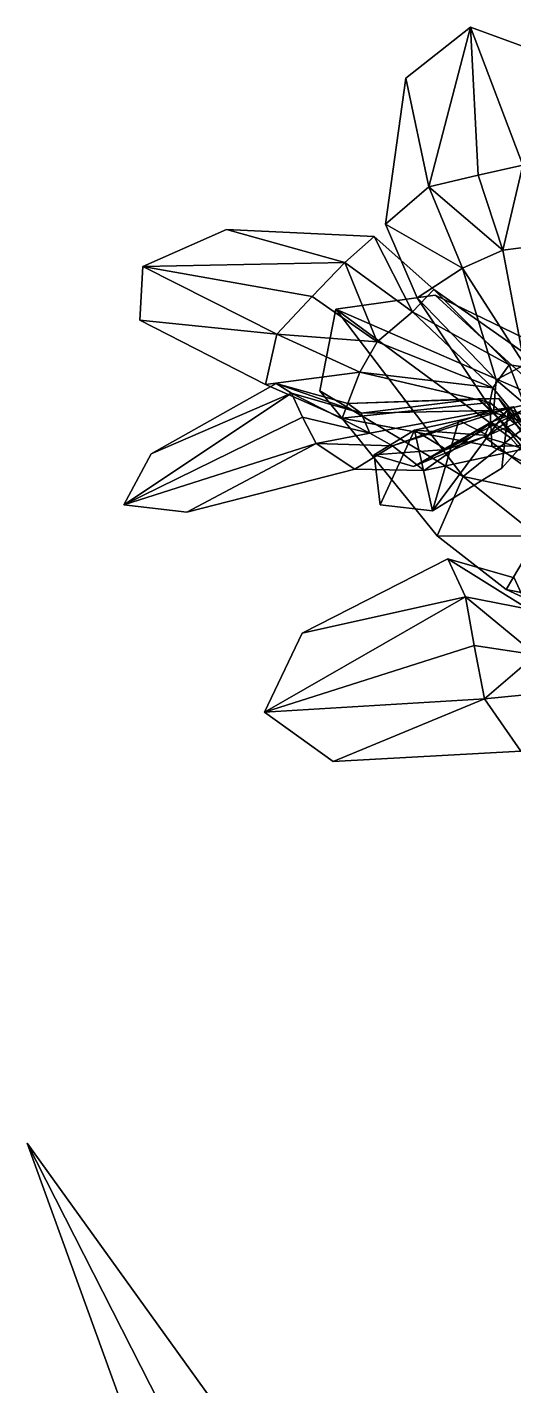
# Model space of a CAD drawing. Header units: metres. Extents: x -488 to 282, y -579 to 399.
# Drawn here: x -145.9 to -86.3, y 232.9 to 399.1 of the extents above; entities that cross this region are included whole.
import ezdxf

# ---------------------------------------------------------------- set-up
doc = ezdxf.new("R2010")
doc.units = ezdxf.units.M

msp = doc.modelspace()

# ---------------------------------------------------------------- linework, layer by layer
at = {"layer": 'coreopsi_1Petal1', "color": 3}
for points in [[(-91.6345, 399.1058, 380.9536), (-99.5224, 392.8461, 381.8206), (-96.7447, 379.5633, 395.1207)], [(-91.6345, 399.1058, 380.9536), (-96.7447, 379.5633, 395.1207), (-99.5224, 392.8461, 381.8206)], [(-91.6345, 399.1058, 380.9536), (-96.7447, 379.5633, 395.1207), (-90.6817, 380.9985, 398.2339)], [(-91.6345, 399.1058, 380.9536), (-90.6817, 380.9985, 398.2339), (-96.7447, 379.5633, 395.1207)], [(-85.2314, 382.2092, 401.1455), (-84.03298, 396.3381, 388.7018), (-91.6345, 399.1058, 380.9536)], [(-85.2314, 382.2092, 401.1455), (-91.6345, 399.1058, 380.9536), (-84.03298, 396.3381, 388.7018)], [(-90.6817, 380.9985, 398.2339), (-85.2314, 382.2092, 401.1455), (-91.6345, 399.1058, 380.9536)], [(-90.6817, 380.9985, 398.2339), (-91.6345, 399.1058, 380.9536), (-85.2314, 382.2092, 401.1455)], [(-96.7447, 379.5633, 395.1207), (-99.5224, 392.8461, 381.8206), (-102.035, 375.0013, 393.1426)], [(-96.7447, 379.5633, 395.1207), (-102.035, 375.0013, 393.1426), (-99.5224, 392.8461, 381.8206)], [(-90.6817, 380.9985, 398.2339), (-96.7447, 379.5633, 395.1207), (-87.6674, 371.8317, 399.2867)], [(-90.6817, 380.9985, 398.2339), (-87.6674, 371.8317, 399.2867), (-96.7447, 379.5633, 395.1207)], [(-87.6674, 371.8317, 399.2867), (-85.2314, 382.2092, 401.1455), (-90.6817, 380.9985, 398.2339)], [(-87.6674, 371.8317, 399.2867), (-90.6817, 380.9985, 398.2339), (-85.2314, 382.2092, 401.1455)], [(-87.6674, 371.8317, 399.2867), (-81.917, 372.5407, 401.8451), (-85.2314, 382.2092, 401.1455)], [(-87.6674, 371.8317, 399.2867), (-85.2314, 382.2092, 401.1455), (-81.917, 372.5407, 401.8451)], [(-96.7447, 379.5633, 395.1207), (-102.035, 375.0013, 393.1426), (-92.6007, 369.6293, 398.2227)], [(-96.7447, 379.5633, 395.1207), (-92.6007, 369.6293, 398.2227), (-102.035, 375.0013, 393.1426)], [(-96.7447, 379.5633, 395.1207), (-92.6007, 369.6293, 398.2227), (-87.6674, 371.8317, 399.2867)], [(-96.7447, 379.5633, 395.1207), (-87.6674, 371.8317, 399.2867), (-92.6007, 369.6293, 398.2227)], [(-107.0018, 370.3227, 399.5285), (-121.4821, 374.3403, 388.1227), (-131.7301, 369.8302, 388.4615)], [(-107.0018, 370.3227, 399.5285), (-131.7301, 369.8302, 388.4615), (-121.4821, 374.3403, 388.1227)], [(-103.434, 373.4908, 395.4196), (-121.4821, 374.3403, 388.1227), (-107.0018, 370.3227, 399.5285)], [(-103.434, 373.4908, 395.4196), (-107.0018, 370.3227, 399.5285), (-121.4821, 374.3403, 388.1227)], [(-92.6007, 369.6293, 398.2227), (-102.035, 375.0013, 393.1426), (-98.1592, 365.9745, 396.0491)], [(-92.6007, 369.6293, 398.2227), (-98.1592, 365.9745, 396.0491), (-102.035, 375.0013, 393.1426)], [(-98.7441, 364.2636, 399.3024), (-103.434, 373.4908, 395.4196), (-107.0018, 370.3227, 399.5285)], [(-98.7441, 364.2636, 399.3024), (-107.0018, 370.3227, 399.5285), (-103.434, 373.4908, 395.4196)], [(-96.1358, 367.0063, 396.3029), (-103.434, 373.4908, 395.4196), (-98.7441, 364.2636, 399.3024)], [(-96.1358, 367.0063, 396.3029), (-98.7441, 364.2636, 399.3024), (-103.434, 373.4908, 395.4196)], [(-85.03583, 357.7995, 406.9238), (-81.917, 372.5407, 401.8451), (-87.6674, 371.8317, 399.2867)], [(-85.03583, 357.7995, 406.9238), (-87.6674, 371.8317, 399.2867), (-81.917, 372.5407, 401.8451)], [(-87.6674, 371.8317, 399.2867), (-92.6007, 369.6293, 398.2227), (-85.03583, 357.7995, 406.9238)], [(-87.6674, 371.8317, 399.2867), (-85.03583, 357.7995, 406.9238), (-92.6007, 369.6293, 398.2227)], [(-131.7301, 369.8302, 388.4615), (-132.095, 363.2724, 396.1438), (-115.3362, 361.5341, 404.928)], [(-131.7301, 369.8302, 388.4615), (-115.3362, 361.5341, 404.928), (-132.095, 363.2724, 396.1438)], [(-111.0042, 366.1602, 402.0392), (-107.0018, 370.3227, 399.5285), (-131.7301, 369.8302, 388.4615)], [(-111.0042, 366.1602, 402.0392), (-131.7301, 369.8302, 388.4615), (-107.0018, 370.3227, 399.5285)], [(-131.7301, 369.8302, 388.4615), (-115.3362, 361.5341, 404.928), (-111.0042, 366.1602, 402.0392)], [(-131.7301, 369.8302, 388.4615), (-111.0042, 366.1602, 402.0392), (-115.3362, 361.5341, 404.928)], [(-103.0466, 360.6027, 402.1664), (-107.0018, 370.3227, 399.5285), (-111.0042, 366.1602, 402.0392)], [(-103.0466, 360.6027, 402.1664), (-111.0042, 366.1602, 402.0392), (-107.0018, 370.3227, 399.5285)], [(-103.0466, 360.6027, 402.1664), (-98.7441, 364.2636, 399.3024), (-107.0018, 370.3227, 399.5285)], [(-103.0466, 360.6027, 402.1664), (-107.0018, 370.3227, 399.5285), (-98.7441, 364.2636, 399.3024)], [(-92.6007, 369.6293, 398.2227), (-98.1592, 365.9745, 396.0491), (-88.495, 355.9617, 407.9151)], [(-92.6007, 369.6293, 398.2227), (-88.495, 355.9617, 407.9151), (-98.1592, 365.9745, 396.0491)], [(-85.03583, 357.7995, 406.9238), (-92.6007, 369.6293, 398.2227), (-88.495, 355.9617, 407.9151)], [(-85.03583, 357.7995, 406.9238), (-88.495, 355.9617, 407.9151), (-92.6007, 369.6293, 398.2227)], [(-111.0042, 366.1602, 402.0392), (-115.3362, 361.5341, 404.928), (-103.0466, 360.6027, 402.1664)], [(-111.0042, 366.1602, 402.0392), (-103.0466, 360.6027, 402.1664), (-115.3362, 361.5341, 404.928)], [(-81.3346, 352.9535, 404.7258), (-95.9366, 366.3324, 398.7781), (-108.0856, 364.6044, 399.1836)], [(-81.3346, 352.9535, 404.7258), (-108.0856, 364.6044, 399.1836), (-95.9366, 366.3324, 398.7781)], [(-86.9022, 357.7732, 405.3754), (-96.1358, 367.0063, 396.3029), (-98.7441, 364.2636, 399.3024)], [(-86.9022, 357.7732, 405.3754), (-98.7441, 364.2636, 399.3024), (-96.1358, 367.0063, 396.3029)], [(-88.495, 355.9617, 407.9151), (-98.1592, 365.9745, 396.0491), (-88.813, 351.9573, 404.0876)], [(-88.495, 355.9617, 407.9151), (-88.813, 351.9573, 404.0876), (-98.1592, 365.9745, 396.0491)], [(-82.01321, 357.1013, 403.8805), (-96.1358, 367.0063, 396.3029), (-86.9022, 357.7732, 405.3754)], [(-82.01321, 357.1013, 403.8805), (-86.9022, 357.7732, 405.3754), (-96.1358, 367.0063, 396.3029)], [(-76.8668, 357.1064, 401.4968), (-95.9366, 366.3324, 398.7781), (-81.3346, 352.9535, 404.7258)], [(-76.8668, 357.1064, 401.4968), (-81.3346, 352.9535, 404.7258), (-95.9366, 366.3324, 398.7781)], [(-108.0856, 364.6044, 399.1836), (-110.0715, 354.6198, 403.5531), (-92.5317, 344.1302, 407.5627)], [(-108.0856, 364.6044, 399.1836), (-92.5317, 344.1302, 407.5627), (-110.0715, 354.6198, 403.5531)], [(-86.6985, 348.8128, 406.0363), (-81.3346, 352.9535, 404.7258), (-108.0856, 364.6044, 399.1836)], [(-86.6985, 348.8128, 406.0363), (-108.0856, 364.6044, 399.1836), (-81.3346, 352.9535, 404.7258)], [(-108.0856, 364.6044, 399.1836), (-92.5317, 344.1302, 407.5627), (-86.6985, 348.8128, 406.0363)], [(-108.0856, 364.6044, 399.1836), (-86.6985, 348.8128, 406.0363), (-92.5317, 344.1302, 407.5627)], [(-88.8806, 354.9922, 407.6437), (-98.7441, 364.2636, 399.3024), (-103.0466, 360.6027, 402.1664)], [(-88.8806, 354.9922, 407.6437), (-103.0466, 360.6027, 402.1664), (-98.7441, 364.2636, 399.3024)], [(-86.9022, 357.7732, 405.3754), (-98.7441, 364.2636, 399.3024), (-88.8806, 354.9922, 407.6437)], [(-86.9022, 357.7732, 405.3754), (-88.8806, 354.9922, 407.6437), (-98.7441, 364.2636, 399.3024)], [(-115.3362, 361.5341, 404.928), (-132.095, 363.2724, 396.1438), (-116.6985, 355.3857, 408.5406)], [(-115.3362, 361.5341, 404.928), (-116.6985, 355.3857, 408.5406), (-132.095, 363.2724, 396.1438)], [(-115.3362, 361.5341, 404.928), (-116.6985, 355.3857, 408.5406), (-105.1671, 356.8904, 405.6366)], [(-115.3362, 361.5341, 404.928), (-105.1671, 356.8904, 405.6366), (-116.6985, 355.3857, 408.5406)], [(-115.3362, 361.5341, 404.928), (-105.1671, 356.8904, 405.6366), (-103.0466, 360.6027, 402.1664)], [(-115.3362, 361.5341, 404.928), (-103.0466, 360.6027, 402.1664), (-105.1671, 356.8904, 405.6366)], [(-103.0466, 360.6027, 402.1664), (-105.1671, 356.8904, 405.6366), (-88.8806, 354.9922, 407.6437)], [(-103.0466, 360.6027, 402.1664), (-88.8806, 354.9922, 407.6437), (-105.1671, 356.8904, 405.6366)], [(-83.1268, 347.9563, 404.0361), (-86.9022, 357.7732, 405.3754), (-88.8806, 354.9922, 407.6437)], [(-83.1268, 347.9563, 404.0361), (-88.8806, 354.9922, 407.6437), (-86.9022, 357.7732, 405.3754)], [(-85.03583, 357.7995, 406.9238), (-88.495, 355.9617, 407.9151), (-80.9298, 349.5605, 403.6247)], [(-85.03583, 357.7995, 406.9238), (-80.9298, 349.5605, 403.6247), (-88.495, 355.9617, 407.9151)], [(-83.1268, 347.9563, 404.0361), (-82.01321, 357.1013, 403.8805), (-86.9022, 357.7732, 405.3754)], [(-83.1268, 347.9563, 404.0361), (-86.9022, 357.7732, 405.3754), (-82.01321, 357.1013, 403.8805)], [(-105.1671, 356.8904, 405.6366), (-116.6985, 355.3857, 408.5406), (-107.3468, 351.2479, 409.1565)], [(-105.1671, 356.8904, 405.6366), (-107.3468, 351.2479, 409.1565), (-116.6985, 355.3857, 408.5406)], [(-105.1671, 356.8904, 405.6366), (-107.3468, 351.2479, 409.1565), (-89.2773, 353.1632, 411.2247)], [(-105.1671, 356.8904, 405.6366), (-89.2773, 353.1632, 411.2247), (-107.3468, 351.2479, 409.1565)], [(-88.8806, 354.9922, 407.6437), (-105.1671, 356.8904, 405.6366), (-89.2773, 353.1632, 411.2247)], [(-88.8806, 354.9922, 407.6437), (-89.2773, 353.1632, 411.2247), (-105.1671, 356.8904, 405.6366)], [(-88.495, 355.9617, 407.9151), (-88.813, 351.9573, 404.0876), (-80.9298, 349.5605, 403.6247)], [(-88.495, 355.9617, 407.9151), (-80.9298, 349.5605, 403.6247), (-88.813, 351.9573, 404.0876)], [(-113.5379, 354.3409, 416.6714), (-130.6788, 346.9027, 419.2737), (-134.025, 340.6532, 427.9469)], [(-113.5379, 354.3409, 416.6714), (-134.025, 340.6532, 427.9469), (-130.6788, 346.9027, 419.2737)], [(-112.1673, 351.3719, 422.0525), (-113.5379, 354.3409, 416.6714), (-134.025, 340.6532, 427.9469)], [(-112.1673, 351.3719, 422.0525), (-134.025, 340.6532, 427.9469), (-113.5379, 354.3409, 416.6714)], [(-115.4058, 355.5162, 410.7741), (-130.6788, 346.9027, 419.2737), (-113.5379, 354.3409, 416.6714)], [(-115.4058, 355.5162, 410.7741), (-113.5379, 354.3409, 416.6714), (-130.6788, 346.9027, 419.2737)], [(-106.6168, 353.0717, 407.1867), (-115.4058, 355.5162, 410.7741), (-104.9972, 351.879, 411.5773)], [(-106.6168, 353.0717, 407.1867), (-104.9972, 351.879, 411.5773), (-115.4058, 355.5162, 410.7741)], [(-104.9972, 351.879, 411.5773), (-115.4058, 355.5162, 410.7741), (-113.5379, 354.3409, 416.6714)], [(-104.9972, 351.879, 411.5773), (-113.5379, 354.3409, 416.6714), (-115.4058, 355.5162, 410.7741)], [(-103.9268, 349.4115, 417.3115), (-104.9972, 351.879, 411.5773), (-113.5379, 354.3409, 416.6714)], [(-103.9268, 349.4115, 417.3115), (-113.5379, 354.3409, 416.6714), (-104.9972, 351.879, 411.5773)], [(-103.9268, 349.4115, 417.3115), (-113.5379, 354.3409, 416.6714), (-112.1673, 351.3719, 422.0525)], [(-103.9268, 349.4115, 417.3115), (-112.1673, 351.3719, 422.0525), (-113.5379, 354.3409, 416.6714)], [(-92.5317, 344.1302, 407.5627), (-110.0715, 354.6198, 403.5531), (-95.7168, 336.8883, 408.42)], [(-92.5317, 344.1302, 407.5627), (-95.7168, 336.8883, 408.42), (-110.0715, 354.6198, 403.5531)], [(-88.8806, 354.9922, 407.6437), (-89.2773, 353.1632, 411.2247), (-83.1268, 347.9563, 404.0361)], [(-88.8806, 354.9922, 407.6437), (-83.1268, 347.9563, 404.0361), (-89.2773, 353.1632, 411.2247)], [(-89.2773, 353.1632, 411.2247), (-107.3468, 351.2479, 409.1565), (-89.01277, 347.8024, 409.8185)], [(-89.2773, 353.1632, 411.2247), (-89.01277, 347.8024, 409.8185), (-107.3468, 351.2479, 409.1565)], [(-88.1472, 353.688, 403.516), (-106.6168, 353.0717, 407.1867), (-90.7461, 353.6468, 407.9694)], [(-88.1472, 353.688, 403.516), (-90.7461, 353.6468, 407.9694), (-106.6168, 353.0717, 407.1867)], [(-90.7461, 353.6468, 407.9694), (-106.6168, 353.0717, 407.1867), (-104.9972, 351.879, 411.5773)], [(-90.7461, 353.6468, 407.9694), (-104.9972, 351.879, 411.5773), (-106.6168, 353.0717, 407.1867)], [(-90.7461, 353.6468, 407.9694), (-104.9972, 351.879, 411.5773), (-89.1006, 352.1945, 411.43)], [(-90.7461, 353.6468, 407.9694), (-89.1006, 352.1945, 411.43), (-104.9972, 351.879, 411.5773)], [(-89.1006, 352.1945, 411.43), (-101.1841, 347.8703, 421.8306), (-86.3831, 352.6716, 414.3819)], [(-89.1006, 352.1945, 411.43), (-86.3831, 352.6716, 414.3819), (-101.1841, 347.8703, 421.8306)], [(-101.1841, 347.8703, 421.8306), (-97.2926, 344.8418, 426.7968), (-86.3831, 352.6716, 414.3819)], [(-101.1841, 347.8703, 421.8306), (-86.3831, 352.6716, 414.3819), (-97.2926, 344.8418, 426.7968)], [(-86.3831, 352.6716, 414.3819), (-97.2926, 344.8418, 426.7968), (-83.7341, 347.7968, 414.3114)], [(-86.3831, 352.6716, 414.3819), (-83.7341, 347.7968, 414.3114), (-97.2926, 344.8418, 426.7968)], [(-96.2903, 339.9111, 461.0624), (-87.8022, 345.1676, 459.489), (-86.9785, 352.431, 441.9502)], [(-96.2903, 339.9111, 461.0624), (-86.9785, 352.431, 441.9502), (-87.8022, 345.1676, 459.489)], [(-96.2903, 339.9111, 461.0624), (-86.9785, 352.431, 441.9502), (-93.04156, 350.9957, 438.837)], [(-96.2903, 339.9111, 461.0624), (-93.04156, 350.9957, 438.837), (-86.9785, 352.431, 441.9502)], [(-93.04156, 350.9957, 438.837), (-86.9785, 352.431, 441.9502), (-89.4532, 349.1269, 430.0134)], [(-93.04156, 350.9957, 438.837), (-89.4532, 349.1269, 430.0134), (-86.9785, 352.431, 441.9502)], [(-83.2526, 346.3576, 406.1997), (-88.1472, 353.688, 403.516), (-90.7461, 353.6468, 407.9694)], [(-83.2526, 346.3576, 406.1997), (-90.7461, 353.6468, 407.9694), (-88.1472, 353.688, 403.516)], [(-83.2526, 346.3576, 406.1997), (-90.7461, 353.6468, 407.9694), (-89.1006, 352.1945, 411.43)], [(-83.2526, 346.3576, 406.1997), (-89.1006, 352.1945, 411.43), (-90.7461, 353.6468, 407.9694)], [(-86.9785, 352.431, 441.9502), (-84.5199, 351.3292, 431.0773), (-89.4532, 349.1269, 430.0134)], [(-86.9785, 352.431, 441.9502), (-89.4532, 349.1269, 430.0134), (-84.5199, 351.3292, 431.0773)], [(-89.2773, 353.1632, 411.2247), (-89.01277, 347.8024, 409.8185), (-83.1268, 347.9563, 404.0361)], [(-89.2773, 353.1632, 411.2247), (-83.1268, 347.9563, 404.0361), (-89.01277, 347.8024, 409.8185)], [(-89.1006, 352.1945, 411.43), (-86.3831, 352.6716, 414.3819), (-83.2526, 346.3576, 406.1997)], [(-89.1006, 352.1945, 411.43), (-83.2526, 346.3576, 406.1997), (-86.3831, 352.6716, 414.3819)], [(-83.2002, 347.5972, 401.8425), (-88.1472, 353.688, 403.516), (-83.2526, 346.3576, 406.1997)], [(-83.2002, 347.5972, 401.8425), (-83.2526, 346.3576, 406.1997), (-88.1472, 353.688, 403.516)], [(-86.9785, 352.431, 441.9502), (-87.8022, 345.1676, 459.489), (-79.8876, 353.9832, 441.809)], [(-86.9785, 352.431, 441.9502), (-79.8876, 353.9832, 441.809), (-87.8022, 345.1676, 459.489)], [(-86.9785, 352.431, 441.9502), (-79.8876, 353.9832, 441.809), (-84.5199, 351.3292, 431.0773)], [(-86.9785, 352.431, 441.9502), (-84.5199, 351.3292, 431.0773), (-79.8876, 353.9832, 441.809)], [(-80.2207, 341.5152, 401.7956), (-81.3346, 352.9535, 404.7258), (-86.6985, 348.8128, 406.0363)], [(-80.2207, 341.5152, 401.7956), (-86.6985, 348.8128, 406.0363), (-81.3346, 352.9535, 404.7258)], [(-86.3831, 352.6716, 414.3819), (-83.7341, 347.7968, 414.3114), (-83.2526, 346.3576, 406.1997)], [(-86.3831, 352.6716, 414.3819), (-83.2526, 346.3576, 406.1997), (-83.7341, 347.7968, 414.3114)], [(-134.025, 340.6532, 427.9469), (-110.5225, 348.1607, 428.0102), (-112.1673, 351.3719, 422.0525)], [(-134.025, 340.6532, 427.9469), (-112.1673, 351.3719, 422.0525), (-110.5225, 348.1607, 428.0102)], [(-112.1673, 351.3719, 422.0525), (-110.5225, 348.1607, 428.0102), (-103.9268, 349.4115, 417.3115)], [(-112.1673, 351.3719, 422.0525), (-103.9268, 349.4115, 417.3115), (-110.5225, 348.1607, 428.0102)], [(-89.1006, 352.1945, 411.43), (-104.9972, 351.879, 411.5773), (-103.9268, 349.4115, 417.3115)], [(-89.1006, 352.1945, 411.43), (-103.9268, 349.4115, 417.3115), (-104.9972, 351.879, 411.5773)], [(-103.9268, 349.4115, 417.3115), (-101.1841, 347.8703, 421.8306), (-89.1006, 352.1945, 411.43)], [(-103.9268, 349.4115, 417.3115), (-89.1006, 352.1945, 411.43), (-101.1841, 347.8703, 421.8306)], [(-89.9809, 348.9908, 408.6287), (-98.592, 345.3406, 424.9842), (-89.1583, 350.7756, 413.3959)], [(-89.9809, 348.9908, 408.6287), (-89.1583, 350.7756, 413.3959), (-98.592, 345.3406, 424.9842)], [(-89.1583, 350.7756, 413.3959), (-98.592, 345.3406, 424.9842), (-94.6034, 347.4146, 426.7485)], [(-89.1583, 350.7756, 413.3959), (-94.6034, 347.4146, 426.7485), (-98.592, 345.3406, 424.9842)], [(-89.4532, 349.1269, 430.0134), (-98.4918, 349.7851, 435.9254), (-93.04156, 350.9957, 438.837)], [(-89.4532, 349.1269, 430.0134), (-93.04156, 350.9957, 438.837), (-98.4918, 349.7851, 435.9254)], [(-93.04156, 350.9957, 438.837), (-98.4918, 349.7851, 435.9254), (-96.2903, 339.9111, 461.0624)], [(-93.04156, 350.9957, 438.837), (-96.2903, 339.9111, 461.0624), (-98.4918, 349.7851, 435.9254)], [(-89.1583, 350.7756, 413.3959), (-94.6034, 347.4146, 426.7485), (-85.4822, 352.1233, 414.6054)], [(-89.1583, 350.7756, 413.3959), (-85.4822, 352.1233, 414.6054), (-94.6034, 347.4146, 426.7485)], [(-85.4822, 352.1233, 414.6054), (-94.6034, 347.4146, 426.7485), (-89.4532, 349.1269, 430.0134)], [(-85.4822, 352.1233, 414.6054), (-89.4532, 349.1269, 430.0134), (-94.6034, 347.4146, 426.7485)], [(-81.1849, 346.3169, 408.0143), (-89.9809, 348.9908, 408.6287), (-89.1583, 350.7756, 413.3959)], [(-81.1849, 346.3169, 408.0143), (-89.1583, 350.7756, 413.3959), (-89.9809, 348.9908, 408.6287)], [(-89.4532, 349.1269, 430.0134), (-84.5199, 351.3292, 431.0773), (-85.4822, 352.1233, 414.6054)], [(-89.4532, 349.1269, 430.0134), (-85.4822, 352.1233, 414.6054), (-84.5199, 351.3292, 431.0773)], [(-81.1849, 346.3169, 408.0143), (-89.1583, 350.7756, 413.3959), (-85.4822, 352.1233, 414.6054)], [(-81.1849, 346.3169, 408.0143), (-85.4822, 352.1233, 414.6054), (-89.1583, 350.7756, 413.3959)], [(-80.9298, 349.5605, 403.6247), (-88.813, 351.9573, 404.0876), (-84.7015, 346.9964, 404.0613)], [(-80.9298, 349.5605, 403.6247), (-84.7015, 346.9964, 404.0613), (-88.813, 351.9573, 404.0876)], [(-110.5225, 348.1607, 428.0102), (-101.1841, 347.8703, 421.8306), (-103.9268, 349.4115, 417.3115)], [(-110.5225, 348.1607, 428.0102), (-103.9268, 349.4115, 417.3115), (-101.1841, 347.8703, 421.8306)], [(-103.4057, 346.7603, 433.4047), (-102.6915, 340.6724, 451.9014), (-98.4918, 349.7851, 435.9254)], [(-103.4057, 346.7603, 433.4047), (-98.4918, 349.7851, 435.9254), (-102.6915, 340.6724, 451.9014)], [(-94.6034, 347.4146, 426.7485), (-103.4057, 346.7603, 433.4047), (-98.4918, 349.7851, 435.9254)], [(-94.6034, 347.4146, 426.7485), (-98.4918, 349.7851, 435.9254), (-103.4057, 346.7603, 433.4047)], [(-98.4918, 349.7851, 435.9254), (-102.6915, 340.6724, 451.9014), (-96.2903, 339.9111, 461.0624)], [(-98.4918, 349.7851, 435.9254), (-96.2903, 339.9111, 461.0624), (-102.6915, 340.6724, 451.9014)], [(-89.4532, 349.1269, 430.0134), (-94.6034, 347.4146, 426.7485), (-98.4918, 349.7851, 435.9254)], [(-89.4532, 349.1269, 430.0134), (-98.4918, 349.7851, 435.9254), (-94.6034, 347.4146, 426.7485)], [(-134.025, 340.6532, 427.9469), (-126.3181, 339.7718, 434.4263), (-110.5225, 348.1607, 428.0102)], [(-134.025, 340.6532, 427.9469), (-110.5225, 348.1607, 428.0102), (-126.3181, 339.7718, 434.4263)], [(-110.5225, 348.1607, 428.0102), (-126.3181, 339.7718, 434.4263), (-105.7821, 345.0258, 432.5281)], [(-110.5225, 348.1607, 428.0102), (-105.7821, 345.0258, 432.5281), (-126.3181, 339.7718, 434.4263)], [(-110.5225, 348.1607, 428.0102), (-105.7821, 345.0258, 432.5281), (-101.1841, 347.8703, 421.8306)], [(-110.5225, 348.1607, 428.0102), (-101.1841, 347.8703, 421.8306), (-105.7821, 345.0258, 432.5281)], [(-101.1841, 347.8703, 421.8306), (-105.7821, 345.0258, 432.5281), (-97.2926, 344.8418, 426.7968)], [(-101.1841, 347.8703, 421.8306), (-97.2926, 344.8418, 426.7968), (-105.7821, 345.0258, 432.5281)], [(-86.6985, 348.8128, 406.0363), (-92.5317, 344.1302, 407.5627), (-80.2207, 341.5152, 401.7956)], [(-86.6985, 348.8128, 406.0363), (-80.2207, 341.5152, 401.7956), (-92.5317, 344.1302, 407.5627)], [(-84.197, 344.7769, 405.0009), (-89.9809, 348.9908, 408.6287), (-81.1849, 346.3169, 408.0143)], [(-84.197, 344.7769, 405.0009), (-81.1849, 346.3169, 408.0143), (-89.9809, 348.9908, 408.6287)], [(-83.1268, 347.9563, 404.0361), (-89.01277, 347.8024, 409.8185), (-83.5531, 345.1622, 407.6419)], [(-83.1268, 347.9563, 404.0361), (-83.5531, 345.1622, 407.6419), (-89.01277, 347.8024, 409.8185)], [(-98.592, 345.3406, 424.9842), (-103.4057, 346.7603, 433.4047), (-94.6034, 347.4146, 426.7485)], [(-98.592, 345.3406, 424.9842), (-94.6034, 347.4146, 426.7485), (-103.4057, 346.7603, 433.4047)], [(-92.5317, 344.1302, 407.5627), (-95.7168, 336.8883, 408.42), (-83.4044, 336.8117, 403.837)], [(-92.5317, 344.1302, 407.5627), (-83.4044, 336.8117, 403.837), (-95.7168, 336.8883, 408.42)], [(-92.5317, 344.1302, 407.5627), (-83.4044, 336.8117, 403.837), (-80.2207, 341.5152, 401.7956)], [(-92.5317, 344.1302, 407.5627), (-80.2207, 341.5152, 401.7956), (-83.4044, 336.8117, 403.837)], [(-83.4044, 336.8117, 403.837), (-95.7168, 336.8883, 408.42), (-87.2821, 330.3002, 405.0225)], [(-83.4044, 336.8117, 403.837), (-87.2821, 330.3002, 405.0225), (-95.7168, 336.8883, 408.42)], [(-83.4044, 336.8117, 403.837), (-87.2821, 330.3002, 405.0225), (-67.6568, 326.3466, 404.0098)], [(-83.4044, 336.8117, 403.837), (-67.6568, 326.3466, 404.0098), (-87.2821, 330.3002, 405.0225)], [(-94.3873, 334.0643, 411.0743), (-112.2331, 324.9697, 418.4894), (-92.2311, 329.3997, 415.6816)], [(-94.3873, 334.0643, 411.0743), (-92.2311, 329.3997, 415.6816), (-112.2331, 324.9697, 418.4894)], [(-86.2844, 331.7177, 404.42), (-94.3873, 334.0643, 411.0743), (-84.5378, 327.8976, 407.6412)], [(-86.2844, 331.7177, 404.42), (-84.5378, 327.8976, 407.6412), (-94.3873, 334.0643, 411.0743)], [(-84.5378, 327.8976, 407.6412), (-94.3873, 334.0643, 411.0743), (-92.2311, 329.3997, 415.6816)], [(-84.5378, 327.8976, 407.6412), (-92.2311, 329.3997, 415.6816), (-94.3873, 334.0643, 411.0743)], [(-92.2311, 329.3997, 415.6816), (-112.2331, 324.9697, 418.4894), (-116.842, 315.283, 424.4621)], [(-92.2311, 329.3997, 415.6816), (-116.842, 315.283, 424.4621), (-112.2331, 324.9697, 418.4894)], [(-91.2005, 323.4549, 419.0329), (-92.2311, 329.3997, 415.6816), (-116.842, 315.283, 424.4621)], [(-91.2005, 323.4549, 419.0329), (-116.842, 315.283, 424.4621), (-92.2311, 329.3997, 415.6816)], [(-83.6324, 322.2986, 411.6446), (-84.5378, 327.8976, 407.6412), (-92.2311, 329.3997, 415.6816)], [(-83.6324, 322.2986, 411.6446), (-92.2311, 329.3997, 415.6816), (-84.5378, 327.8976, 407.6412)], [(-83.6324, 322.2986, 411.6446), (-92.2311, 329.3997, 415.6816), (-91.2005, 323.4549, 419.0329)], [(-83.6324, 322.2986, 411.6446), (-91.2005, 323.4549, 419.0329), (-92.2311, 329.3997, 415.6816)], [(-67.6568, 326.3466, 404.0098), (-87.2821, 330.3002, 405.0225), (-69.2482, 322.0123, 400.0516)], [(-67.6568, 326.3466, 404.0098), (-69.2482, 322.0123, 400.0516), (-87.2821, 330.3002, 405.0225)], [(-116.842, 315.283, 424.4621), (-89.9025, 316.915, 422.7513), (-91.2005, 323.4549, 419.0329)], [(-116.842, 315.283, 424.4621), (-91.2005, 323.4549, 419.0329), (-89.9025, 316.915, 422.7513)], [(-91.2005, 323.4549, 419.0329), (-89.9025, 316.915, 422.7513), (-83.6324, 322.2986, 411.6446)], [(-91.2005, 323.4549, 419.0329), (-83.6324, 322.2986, 411.6446), (-89.9025, 316.915, 422.7513)], [(-89.9025, 316.915, 422.7513), (-80.8054, 317.8318, 414.5568), (-83.6324, 322.2986, 411.6446)], [(-89.9025, 316.915, 422.7513), (-83.6324, 322.2986, 411.6446), (-80.8054, 317.8318, 414.5568)], [(-89.9025, 316.915, 422.7513), (-85.4773, 310.5145, 424.4175), (-80.8054, 317.8318, 414.5568)], [(-89.9025, 316.915, 422.7513), (-80.8054, 317.8318, 414.5568), (-85.4773, 310.5145, 424.4175)], [(-116.842, 315.283, 424.4621), (-108.4253, 309.26, 428.4133), (-89.9025, 316.915, 422.7513)], [(-116.842, 315.283, 424.4621), (-89.9025, 316.915, 422.7513), (-108.4253, 309.26, 428.4133)], [(-89.9025, 316.915, 422.7513), (-108.4253, 309.26, 428.4133), (-85.4773, 310.5145, 424.4175)], [(-89.9025, 316.915, 422.7513), (-85.4773, 310.5145, 424.4175), (-108.4253, 309.26, 428.4133)]]:
    msp.add_3dface(points, dxfattribs=at)
at = {"layer": 'coreopsi_Leaf', "color": 3}
for points in [[(-145.8582, 262.5724, 292.5414), (-126.1604, 223.8626, 283.8634), (-131.2684, 222.2694, 282.5296)], [(-145.8582, 262.5724, 292.5414), (-131.2684, 222.2694, 282.5296), (-126.1604, 223.8626, 283.8634)], [(-145.8582, 262.5724, 292.5414), (-121.0525, 228.1109, 282.0262), (-126.1604, 223.8626, 283.8634)], [(-145.8582, 262.5724, 292.5414), (-126.1604, 223.8626, 283.8634), (-121.0525, 228.1109, 282.0262)]]:
    msp.add_3dface(points, dxfattribs=at)

doc.saveas('drawing.dxf')
